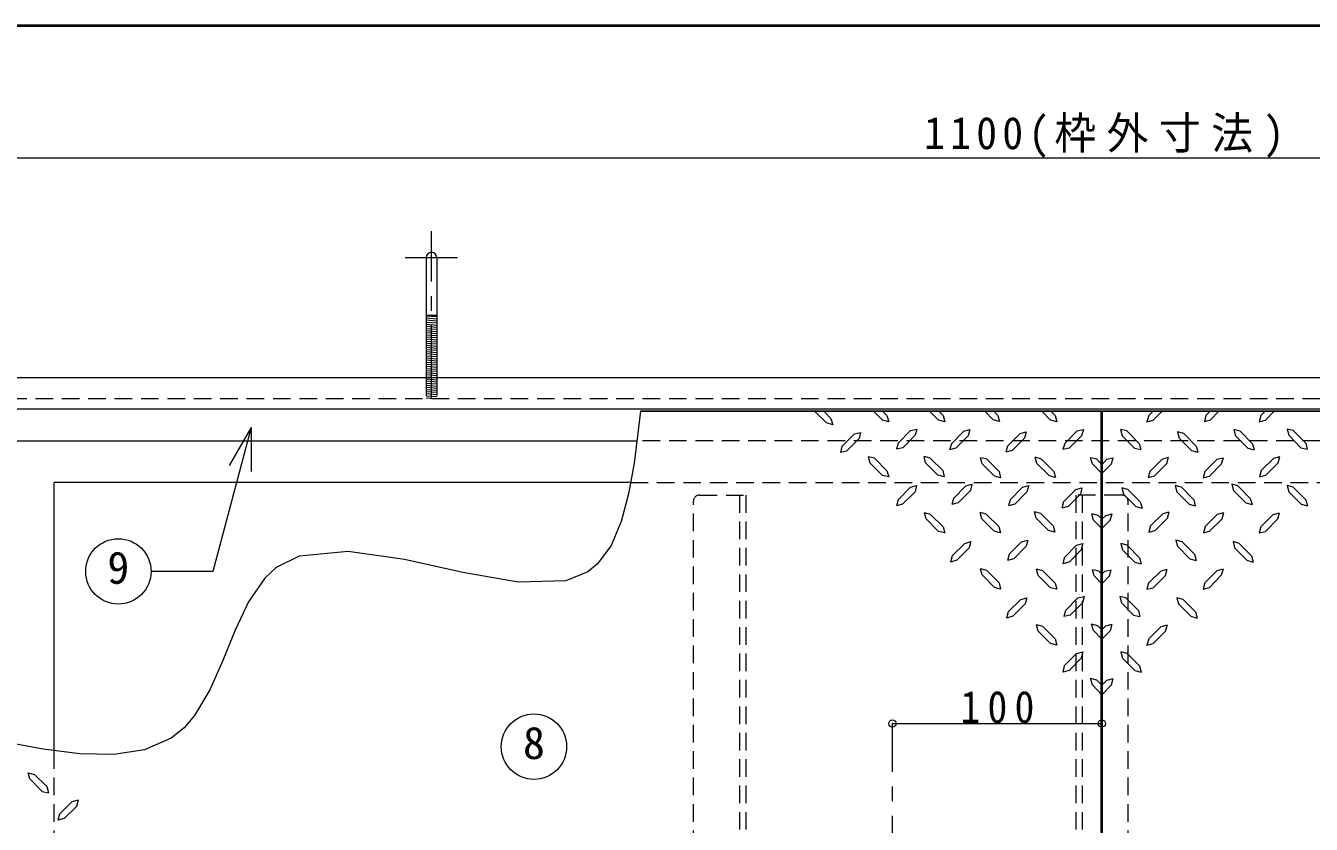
# Model space of a CAD drawing. Units: millimetres at full size, sheet at 1:7; details may follow other scales. Extents: x -1487 to 1348, y -983 to 984.
# Drawn here: x -844 to -230, y 602 to 984 of the extents above; entities that cross this region are included whole.
import ezdxf
from ezdxf.enums import TextEntityAlignment as Align

# ---------------------------------------------------------------- set-up
doc = ezdxf.new("R2010")
doc.units = ezdxf.units.MM
doc.header["$LTSCALE"] = 7
doc.header["$PDMODE"] = 32
doc.header["$PDSIZE"] = 3.5
doc.linetypes.add('CHAIN1', pattern=[8, 5, -1, 1, -1])
doc.linetypes.add('DASHED1', pattern=[1.8, 1.2, -0.6])
doc.layers.add('0-A', color=4, linetype='Continuous', lineweight=9)
doc.styles.add('ＭＳ ゴシック', font='')
doc.styles.get('ＭＳ ゴシック').set_extended_font_data('MS Gothic')

msp = doc.modelspace()

# ---------------------------------------------------------------- linework, layer by layer
at = {"layer": '0-A', "color": 1, "lineweight": 40}
for p, q in [((1347.643, 983.513), (-1487.357, 983.513)), ((-329.857, 515.513), (-329.857, 799.513))]:
    msp.add_line(p, q, dxfattribs=at)
at = {"layer": '0-A'}
for p, q in [((-879.857, 920.513), (220.143, 920.513)), ((-652.357, 845.412), (-647.357, 845.412)), ((-647.357, 844.542), (-652.357, 844.95)), ((-647.357, 843.538), (-652.357, 843.947)), ((-647.357, 842.535), (-652.357, 842.943)), ((-647.357, 841.532), (-652.357, 841.94)), ((-647.357, 840.528), (-652.357, 840.937)), ((-647.357, 839.525), (-652.357, 839.933)), ((-647.357, 838.522), (-652.357, 838.93)), ((-647.357, 837.518), (-652.357, 837.927)), ((-647.357, 836.515), (-652.357, 836.923)), ((-647.357, 835.512), (-652.357, 835.92)), ((-647.357, 834.508), (-652.357, 834.917)), ((-647.357, 833.505), (-652.357, 833.913)), ((-647.357, 832.502), (-652.357, 832.91)), ((-647.357, 831.498), (-652.357, 831.907)), ((-647.357, 830.495), (-652.357, 830.903)), ((-647.357, 829.492), (-652.357, 829.9)), ((-647.357, 828.488), (-652.357, 828.897)), ((-647.357, 827.485), (-652.357, 827.893)), ((-647.357, 826.482), (-652.357, 826.89)), ((-647.357, 825.478), (-652.357, 825.887)), ((-647.357, 824.475), (-652.357, 824.883)), ((-647.357, 823.472), (-652.357, 823.88)), ((-647.357, 822.468), (-652.357, 822.877)), ((-647.357, 821.465), (-652.357, 821.873)), ((-647.357, 820.462), (-652.357, 820.87)), ((-647.357, 819.458), (-652.357, 819.867)), ((-647.357, 818.455), (-652.357, 818.863)), ((-647.357, 817.452), (-652.357, 817.86)), ((-647.357, 816.448), (-652.357, 816.857)), ((-648.19, 815.513), (-652.357, 815.853)), ((-467.008, 799.513), (-461.342, 793.982)), ((-462.561, 799.513), (-459.186, 796.138)), ((-438.842, 799.513), (-434.623, 795.294)), ((-434.529, 799.513), (-432.467, 797.451)), ((-412.123, 799.513), (-407.904, 795.294)), ((-385.714, 799.513), (-381.748, 795.388)), ((-381.467, 799.513), (-379.498, 797.544)), ((-358.592, 799.513), (-354.373, 795.294)), ((-354.279, 799.513), (-352.217, 797.451)), ((-305.436, 799.513), (-307.498, 797.451)), ((-301.123, 799.513), (-305.342, 795.294)), ((-278.248, 799.513), (-280.217, 797.544)), ((-274, 799.513), (-277.967, 795.388)), ((-247.592, 799.513), (-251.811, 795.294)), ((-458.342, 793.138), (-461.342, 793.982)), ((-459.186, 796.138), (-458.342, 793.138)), ((-431.623, 794.544), (-434.623, 795.294)), ((-432.467, 797.451), (-431.623, 794.544)), ((-453.936, 782.732), (-447.936, 788.732)), ((-451.686, 780.576), (-445.779, 786.482)), ((-427.123, 784.326), (-421.217, 790.326)), ((-424.873, 782.169), (-419.061, 788.076)), ((-421.217, 790.326), (-418.217, 791.076)), ((-418.217, 791.076), (-419.061, 788.076)), ((-401.717, 784.044), (-395.811, 790.044)), ((-399.561, 781.888), (-393.654, 787.794)), ((-395.811, 790.044), (-392.904, 790.794)), ((-392.904, 790.794), (-393.654, 787.794)), ((-374.904, 782.919), (-368.904, 788.919)), ((-372.654, 780.763), (-366.748, 786.669)), ((-347.623, 784.138), (-341.717, 790.138)), ((-345.467, 781.982), (-339.561, 787.888)), ((-314.248, 781.982), (-320.154, 787.888)), ((-312.092, 784.138), (-317.998, 790.138)), ((-287.061, 780.763), (-292.967, 786.669)), ((-284.811, 782.919), (-290.811, 788.919)), ((-266.811, 790.794), (-266.061, 787.794)), ((-263.904, 790.044), (-266.811, 790.794)), ((-260.154, 781.888), (-266.061, 787.794)), ((-257.998, 784.044), (-263.904, 790.044)), ((-241.498, 791.076), (-240.654, 788.076)), ((-238.498, 790.326), (-241.498, 791.076)), ((-234.842, 782.169), (-240.654, 788.076)), ((-232.592, 784.326), (-238.498, 790.326)), ((-453.936, 782.732), (-454.686, 779.826)), ((-451.686, 780.576), (-454.686, 779.826)), ((-427.123, 784.326), (-427.873, 781.419)), ((-424.873, 782.169), (-427.873, 781.419)), ((-401.717, 784.044), (-402.561, 781.138)), ((-399.561, 781.888), (-402.561, 781.138)), ((-374.904, 782.919), (-375.654, 780.013)), ((-372.654, 780.763), (-375.654, 780.013)), ((-347.623, 784.138), (-348.467, 781.232)), ((-345.467, 781.982), (-348.467, 781.232)), ((-314.248, 781.982), (-311.248, 781.232)), ((-312.092, 784.138), (-311.248, 781.232)), ((-287.061, 780.763), (-284.061, 780.013)), ((-284.811, 782.919), (-284.061, 780.013)), ((-260.154, 781.888), (-257.154, 781.138)), ((-257.998, 784.044), (-257.154, 781.138)), ((-234.842, 782.169), (-231.842, 781.419)), ((-232.592, 784.326), (-231.842, 781.419)), ((-440.529, 774.857), (-441.279, 777.857)), ((-438.373, 777.107), (-441.279, 777.857)), ((-440.529, 774.857), (-434.623, 768.951)), ((-438.373, 777.107), (-432.467, 771.107)), ((-411.842, 777.107), (-414.748, 777.951)), ((-413.998, 774.951), (-414.748, 777.951)), ((-413.998, 774.951), (-408.092, 769.044)), ((-411.842, 777.107), (-405.842, 771.201)), ((-386.998, 774.388), (-387.842, 777.388)), ((-384.842, 776.638), (-387.842, 777.388)), ((-386.998, 774.388), (-381.186, 768.576)), ((-384.842, 776.638), (-378.936, 770.732)), ((-358.686, 776.732), (-361.686, 777.576)), ((-360.842, 774.576), (-361.686, 777.576)), ((-360.842, 774.576), (-354.936, 768.669)), ((-358.686, 776.732), (-352.779, 770.826)), ((-334.404, 774.388), (-335.248, 777.388)), ((-332.248, 776.638), (-335.248, 777.388)), ((-334.404, 774.388), (-329.857, 769.841)), ((-332.248, 776.638), (-329.857, 773.906)), ((-327.467, 776.638), (-329.857, 773.906)), ((-325.311, 774.388), (-329.857, 769.841)), ((-327.467, 776.638), (-324.467, 777.388)), ((-325.311, 774.388), (-324.467, 777.388)), ((-301.029, 776.732), (-306.936, 770.826)), ((-298.873, 774.576), (-304.779, 768.669)), ((-301.029, 776.732), (-298.029, 777.576)), ((-298.873, 774.576), (-298.029, 777.576)), ((-274.873, 776.638), (-280.779, 770.732)), ((-272.717, 774.388), (-278.529, 768.576)), ((-274.873, 776.638), (-271.873, 777.388)), ((-272.717, 774.388), (-271.873, 777.388)), ((-247.873, 777.107), (-253.873, 771.201)), ((-245.717, 774.951), (-251.623, 769.044)), ((-247.873, 777.107), (-244.967, 777.951)), ((-245.717, 774.951), (-244.967, 777.951)), ((-431.623, 768.201), (-434.623, 768.951)), ((-432.467, 771.107), (-431.623, 768.201)), ((-829.857, 637.61), (-829.857, 765.513)), ((-554.81, 765.513), (-829.857, 765.513)), ((-427.123, 757.326), (-421.217, 763.326)), ((-424.967, 755.169), (-419.061, 761.076)), ((-398.529, 755.826), (-392.623, 761.732)), ((-391.873, 764.732), (-392.623, 761.732)), ((-373.686, 757.326), (-367.779, 763.326)), ((-371.436, 755.169), (-365.623, 761.076)), ((-348.186, 756.294), (-342.279, 762.201)), ((-342.279, 762.201), (-339.373, 763.044)), ((-339.373, 763.044), (-340.123, 760.044)), ((-320.342, 763.044), (-319.592, 760.044)), ((-317.436, 762.201), (-320.342, 763.044)), ((-311.529, 756.294), (-317.436, 762.201)), ((-288.279, 755.169), (-294.092, 761.076)), ((-286.029, 757.326), (-291.936, 763.326)), ((-267.842, 764.732), (-267.092, 761.732)), ((-261.186, 755.826), (-267.092, 761.732)), ((-234.748, 755.169), (-240.654, 761.076)), ((-232.592, 757.326), (-238.498, 763.326)), ((-427.123, 757.326), (-427.967, 754.419)), ((-424.967, 755.169), (-427.967, 754.419)), ((-400.686, 757.982), (-401.529, 754.982)), ((-398.529, 755.826), (-401.529, 754.982)), ((-373.686, 757.326), (-374.436, 754.419)), ((-371.436, 755.169), (-374.436, 754.419)), ((-348.186, 756.294), (-349.029, 753.294)), ((-346.029, 754.138), (-340.123, 760.044)), ((-313.686, 754.138), (-319.592, 760.044)), ((-311.529, 756.294), (-310.686, 753.294)), ((-288.279, 755.169), (-285.279, 754.419)), ((-286.029, 757.326), (-285.279, 754.419)), ((-261.186, 755.826), (-258.186, 754.982)), ((-259.029, 757.982), (-258.186, 754.982)), ((-234.748, 755.169), (-231.748, 754.419)), ((-232.592, 757.326), (-231.748, 754.419)), ((-413.811, 748.138), (-414.561, 751.138)), ((-411.654, 750.294), (-414.561, 751.138)), ((-411.654, 750.294), (-405.654, 744.388)), ((-387.186, 748.232), (-388.029, 751.232)), ((-385.029, 750.388), (-388.029, 751.232)), ((-385.029, 750.388), (-379.123, 744.482)), ((-361.217, 748.607), (-361.967, 751.607)), ((-359.061, 750.763), (-361.967, 751.607)), ((-361.217, 748.607), (-355.311, 742.701)), ((-359.061, 750.763), (-353.061, 744.857)), ((-346.029, 754.138), (-349.029, 753.294)), ((-333.842, 747.576), (-334.686, 750.576)), ((-331.686, 749.826), (-334.686, 750.576)), ((-331.686, 749.826), (-329.857, 747.997)), ((-328.029, 749.826), (-329.857, 747.997)), ((-328.029, 749.826), (-325.029, 750.576)), ((-325.873, 747.576), (-325.029, 750.576)), ((-313.686, 754.138), (-310.686, 753.294)), ((-300.654, 750.763), (-306.654, 744.857)), ((-298.498, 748.607), (-304.404, 742.701)), ((-300.654, 750.763), (-297.748, 751.607)), ((-298.498, 748.607), (-297.748, 751.607)), ((-274.686, 750.388), (-280.592, 744.482)), ((-274.686, 750.388), (-271.686, 751.232)), ((-272.529, 748.232), (-271.686, 751.232)), ((-248.061, 750.294), (-254.061, 744.388)), ((-248.061, 750.294), (-245.154, 751.138)), ((-245.904, 748.138), (-245.154, 751.138)), ((-413.811, 748.138), (-407.904, 742.232)), ((-387.186, 748.232), (-381.279, 742.326)), ((-333.842, 747.576), (-329.857, 743.591)), ((-325.873, 747.576), (-329.857, 743.591)), ((-272.529, 748.232), (-278.436, 742.326)), ((-245.904, 748.138), (-251.811, 742.232)), ((-401.248, 730.607), (-395.342, 736.513)), ((-395.342, 736.513), (-392.436, 737.357)), ((-392.436, 737.357), (-393.186, 734.357)), ((-374.061, 731.357), (-368.154, 737.263)), ((-368.154, 737.263), (-365.154, 738.013)), ((-365.154, 738.013), (-365.998, 735.107)), ((-294.561, 738.013), (-293.717, 735.107)), ((-291.561, 737.263), (-294.561, 738.013)), ((-285.654, 731.357), (-291.561, 737.263)), ((-267.279, 737.357), (-266.529, 734.357)), ((-264.373, 736.513), (-267.279, 737.357)), ((-258.467, 730.607), (-264.373, 736.513)), ((-401.248, 730.607), (-402.092, 727.607)), ((-399.092, 728.451), (-393.186, 734.357)), ((-374.061, 731.357), (-374.904, 728.357)), ((-371.904, 729.201), (-365.998, 735.107)), ((-347.811, 729.669), (-341.904, 735.669)), ((-345.561, 727.513), (-339.748, 733.419)), ((-314.154, 727.513), (-319.967, 733.419)), ((-311.904, 729.669), (-317.811, 735.669)), ((-287.811, 729.201), (-293.717, 735.107)), ((-285.654, 731.357), (-284.811, 728.357)), ((-260.623, 728.451), (-266.529, 734.357)), ((-258.467, 730.607), (-257.623, 727.607)), ((-399.092, 728.451), (-402.092, 727.607)), ((-384.842, 723.576), (-387.842, 724.419)), ((-386.998, 721.419), (-387.842, 724.419)), ((-371.904, 729.201), (-374.904, 728.357)), ((-360.279, 721.232), (-361.029, 724.232)), ((-358.123, 723.482), (-361.029, 724.232)), ((-347.811, 729.669), (-348.561, 726.763)), ((-345.561, 727.513), (-348.561, 726.763)), ((-314.154, 727.513), (-311.154, 726.763)), ((-311.904, 729.669), (-311.154, 726.763)), ((-301.592, 723.482), (-298.686, 724.232)), ((-299.436, 721.232), (-298.686, 724.232)), ((-287.811, 729.201), (-284.811, 728.357)), ((-274.873, 723.576), (-271.873, 724.419)), ((-272.717, 721.419), (-271.873, 724.419)), ((-260.623, 728.451), (-257.623, 727.607)), ((-386.998, 721.419), (-381.186, 715.513)), ((-384.842, 723.576), (-378.936, 717.669)), ((-360.279, 721.232), (-354.373, 715.326)), ((-358.123, 723.482), (-352.123, 717.482)), ((-331.311, 723.201), (-334.311, 723.951)), ((-333.561, 720.951), (-334.311, 723.951)), ((-333.561, 720.951), (-329.857, 717.247)), ((-331.311, 723.201), (-329.857, 721.747)), ((-328.404, 723.201), (-329.857, 721.747)), ((-326.154, 720.951), (-329.857, 717.247)), ((-328.404, 723.201), (-325.404, 723.951)), ((-326.154, 720.951), (-325.404, 723.951)), ((-301.592, 723.482), (-307.592, 717.482)), ((-299.436, 721.232), (-305.342, 715.326)), ((-274.873, 723.576), (-280.779, 717.669)), ((-272.717, 721.419), (-278.529, 715.513)), ((-374.529, 703.888), (-368.623, 709.794)), ((-372.373, 701.732), (-366.467, 707.638)), ((-368.623, 709.794), (-365.623, 710.544)), ((-365.623, 710.544), (-366.467, 707.638)), ((-347.248, 704.451), (-341.342, 710.451)), ((-344.998, 702.294), (-339.186, 708.201)), ((-341.342, 710.451), (-338.342, 711.201)), ((-338.342, 711.201), (-339.186, 708.201)), ((-318.373, 710.451), (-321.373, 711.201)), ((-321.373, 711.201), (-320.529, 708.201)), ((-314.717, 702.294), (-320.529, 708.201)), ((-312.467, 704.451), (-318.373, 710.451)), ((-294.092, 710.544), (-293.248, 707.638)), ((-291.092, 709.794), (-294.092, 710.544)), ((-287.342, 701.732), (-293.248, 707.638)), ((-285.186, 703.888), (-291.092, 709.794)), ((-374.529, 703.888), (-375.373, 700.888)), ((-372.373, 701.732), (-375.373, 700.888)), ((-347.248, 704.451), (-347.998, 701.544)), ((-344.998, 702.294), (-347.998, 701.544)), ((-314.717, 702.294), (-311.717, 701.544)), ((-312.467, 704.451), (-311.717, 701.544)), ((-287.342, 701.732), (-284.342, 700.888)), ((-285.186, 703.888), (-284.342, 700.888)), ((-360.279, 694.607), (-361.123, 697.607)), ((-358.123, 696.857), (-361.123, 697.607)), ((-360.279, 694.607), (-354.373, 688.794)), ((-358.123, 696.857), (-352.217, 690.951)), ((-331.779, 697.232), (-334.779, 697.982)), ((-333.936, 694.982), (-334.779, 697.982)), ((-333.936, 694.982), (-329.857, 690.741)), ((-331.779, 697.232), (-329.857, 695.31)), ((-327.936, 697.232), (-329.857, 695.31)), ((-325.779, 694.982), (-329.857, 690.741)), ((-327.936, 697.232), (-324.936, 697.982)), ((-325.779, 694.982), (-324.936, 697.982)), ((-301.592, 696.857), (-307.498, 690.951)), ((-299.436, 694.607), (-305.342, 688.794)), ((-301.592, 696.857), (-298.592, 697.607)), ((-299.436, 694.607), (-298.592, 697.607)), ((-347.811, 678.013), (-341.904, 683.919)), ((-345.561, 675.857), (-339.748, 681.763)), ((-314.154, 675.857), (-319.967, 681.763)), ((-311.904, 678.013), (-317.811, 683.919)), ((-347.811, 678.013), (-348.561, 675.013)), ((-345.561, 675.857), (-348.561, 675.013)), ((-314.154, 675.857), (-311.154, 675.013)), ((-311.904, 678.013), (-311.154, 675.013)), ((-332.248, 671.263), (-335.248, 672.013)), ((-334.404, 669.013), (-335.248, 672.013)), ((-334.404, 669.013), (-329.857, 664.284)), ((-332.248, 671.263), (-329.857, 668.872)), ((-327.467, 671.263), (-329.857, 668.872)), ((-325.311, 669.013), (-329.857, 664.284)), ((-327.467, 671.263), (-324.467, 672.013)), ((-325.311, 669.013), (-324.467, 672.013)), ((-429.857, 650.513), (-329.857, 650.513)), ((-833.436, 620.419), (-839.342, 626.232)), ((-835.592, 618.169), (-841.498, 624.076)), ((-833.436, 620.419), (-832.592, 617.419)), ((-835.592, 618.169), (-832.592, 617.419)), ((-821.342, 613.294), (-818.342, 614.138)), ((-819.186, 611.138), (-818.342, 614.138)), ((-821.342, 613.294), (-827.248, 607.388)), ((-819.186, 611.138), (-825.092, 605.232)), ((-828.092, 604.482), (-827.248, 607.388)), ((-825.092, 605.232), (-828.092, 604.482))]:
    msp.add_line(p, q, dxfattribs=at)
at = {"layer": '0-A', "linetype": 'CHAIN1'}
for p, q in [((-649.857, 805.513), (-649.857, 885.412)), ((-662.357, 872.912), (-637.357, 872.912)), ((-429.857, 515.513), (-429.857, 650.513))]:
    msp.add_line(p, q, dxfattribs=at)
at = {"layer": '0-A', "color": 7, "lineweight": 18}
for p, q in [((-652.357, 872.912), (-652.357, 815.513)), ((-647.357, 872.912), (-647.357, 815.513)), ((220.143, 815.513), (-879.857, 815.513)), ((205.143, 800.513), (-864.857, 800.513)), ((-735.873, 791.811), (-754.277, 723.125)), ((-735.873, 791.811), (-746.373, 773.624)), ((-735.873, 791.811), (-735.873, 770.811)), ((-754.277, 723.125), (-783.691, 723.125))]:
    msp.add_line(p, q, dxfattribs=at)
at = {"layer": '0-A', "linetype": 'DASHED1'}
for p, q in [((-652.357, 815.513), (-652.357, 805.513)), ((-647.357, 814.442), (-652.357, 814.85)), ((-647.357, 813.438), (-652.357, 813.847)), ((-647.357, 812.435), (-652.357, 812.843)), ((-647.357, 811.432), (-652.357, 811.84)), ((-647.357, 810.428), (-652.357, 810.837)), ((-647.357, 815.445), (-648.19, 815.513)), ((-647.357, 815.513), (-647.357, 805.513)), ((190.143, 805.513), (-849.857, 805.513)), ((-647.357, 809.425), (-652.357, 809.833)), ((-647.357, 808.422), (-652.357, 808.83)), ((-647.357, 807.418), (-652.357, 807.827)), ((-647.357, 806.415), (-652.357, 806.823)), ((-648.598, 805.513), (-652.357, 805.82)), ((190.143, 785.513), (-551.778, 785.513)), ((-554.81, 765.513), (170.143, 765.513)), ((-502.857, 759.513), (-502.857, 515.513)), ((-339.357, 759.513), (-339.357, 515.513)), ((-829.857, 515.513), (-829.857, 637.61))]:
    msp.add_line(p, q, dxfattribs=at)
at = {"layer": '0-A', "color": 5, "lineweight": 25}
msp.add_line((204.143, 799.513), (-550.104, 799.513), dxfattribs=at)
at = {"layer": '0-A', "color": 7, "linetype": 'DASHED1', "lineweight": 18}
for p, q in [((-524.857, 515.513), (-524.857, 756.513)), ((-521.857, 759.513), (-499.857, 759.513)), ((-499.857, 759.513), (-499.857, 515.513)), ((-320.357, 759.513), (-342.357, 759.513)), ((-342.357, 759.513), (-342.357, 515.513)), ((-317.357, 515.513), (-317.357, 756.513))]:
    msp.add_line(p, q, dxfattribs=at)
at = {"layer": '0-A', "color": 7, "lineweight": 18}
msp.add_lwpolyline([(-550.104, 799.513), (-551.151, 790.344), (-553.164, 774.84), (-555.751, 760.185), (-559.276, 746.916), (-564.102, 735.57), (-570.594, 726.683), (-575.265, 722.868), (-585.746, 718.598), (-608.45, 717.966), (-634.937, 722.61), (-662.791, 728.757), (-689.591, 732.635), (-712.921, 730.471), (-723.909, 724.962), (-729.338, 719.902), (-737.121, 708.578), (-743.583, 695.073), (-749.509, 680.68), (-755.687, 666.69), (-762.903, 654.393), (-767.874, 648.546), (-774.125, 643.535), (-786.793, 637.991), (-801.477, 635.746), (-817.736, 636.081), (-835.13, 638.275), (-853.22, 641.607)], dxfattribs=at)
at = {"layer": '0-A'}
for points in [[(-407.717, 799.513), (-405.654, 797.451), (-404.904, 794.451), (-407.904, 795.294)], [(-251.998, 799.513), (-254.061, 797.451), (-254.811, 794.451), (-251.811, 795.294)], [(-379.498, 797.544), (-378.748, 794.638), (-381.748, 795.388)], [(-352.217, 797.451), (-351.373, 794.451), (-354.373, 795.294)], [(-307.498, 797.451), (-308.342, 794.451), (-305.342, 795.294)], [(-280.217, 797.544), (-280.967, 794.638), (-277.967, 795.388)], [(-849.857, 640.987), (-849.857, 785.513), (-551.778, 785.513)], [(-447.936, 788.732), (-445.029, 789.482), (-445.779, 786.482)], [(-368.904, 788.919), (-365.998, 789.669), (-366.748, 786.669)], [(-341.717, 790.138), (-338.717, 790.888), (-339.561, 787.888)], [(-317.998, 790.138), (-320.998, 790.888), (-320.154, 787.888)], [(-290.811, 788.919), (-293.717, 789.669), (-292.967, 786.669)], [(-405.842, 771.201), (-405.092, 768.294), (-408.092, 769.044)], [(-378.936, 770.732), (-378.186, 767.732), (-381.186, 768.576)], [(-352.779, 770.826), (-351.936, 767.919), (-354.936, 768.669)], [(-306.936, 770.826), (-307.779, 767.919), (-304.779, 768.669)], [(-280.779, 770.732), (-281.529, 767.732), (-278.529, 768.576)], [(-253.873, 771.201), (-254.623, 768.294), (-251.623, 769.044)], [(-421.217, 763.326), (-418.311, 764.076), (-419.061, 761.076)], [(-400.686, 757.982), (-394.779, 763.888), (-391.873, 764.732)], [(-367.779, 763.326), (-364.779, 764.076), (-365.623, 761.076)], [(-291.936, 763.326), (-294.936, 764.076), (-294.092, 761.076)], [(-259.029, 757.982), (-264.936, 763.888), (-267.842, 764.732)], [(-238.498, 763.326), (-241.404, 764.076), (-240.654, 761.076)], [(-405.654, 744.388), (-404.904, 741.482), (-407.904, 742.232)], [(-379.123, 744.482), (-378.279, 741.482), (-381.279, 742.326)], [(-353.061, 744.857), (-352.311, 741.857), (-355.311, 742.701)], [(-306.654, 744.857), (-307.404, 741.857), (-304.404, 742.701)], [(-280.592, 744.482), (-281.436, 741.482), (-278.436, 742.326)], [(-254.061, 744.388), (-254.811, 741.482), (-251.811, 742.232)], [(-341.904, 735.669), (-338.904, 736.419), (-339.748, 733.419)], [(-317.811, 735.669), (-320.811, 736.419), (-319.967, 733.419)], [(-378.936, 717.669), (-378.186, 714.669), (-381.186, 715.513)], [(-352.123, 717.482), (-351.373, 714.576), (-354.373, 715.326)], [(-307.592, 717.482), (-308.342, 714.576), (-305.342, 715.326)], [(-280.779, 717.669), (-281.529, 714.669), (-278.529, 715.513)], [(-352.217, 690.951), (-351.373, 687.951), (-354.373, 688.794)], [(-307.498, 690.951), (-308.342, 687.951), (-305.342, 688.794)], [(-341.904, 683.919), (-338.904, 684.763), (-339.748, 681.763)], [(-317.811, 683.919), (-320.811, 684.763), (-319.967, 681.763)], [(-841.498, 624.076), (-842.342, 627.076), (-839.342, 626.232)]]:
    msp.add_lwpolyline(points, dxfattribs=at)
at = {"layer": '0-A', "color": 7, "lineweight": 18}
for centre in [(-799.291, 723.125), (-600.931, 639.499)]:
    msp.add_circle(centre, 15.6, dxfattribs=at)
msp.add_arc((-649.857, 872.912), 2.5, 360, 180, dxfattribs=at)
at = {"layer": '0-A', "color": 7, "linetype": 'DASHED1', "lineweight": 18}
for centre, start, end in [((-521.857, 756.513), 90, 180), ((-320.357, 756.513), 0, 90)]:
    msp.add_arc(centre, 3, start, end, dxfattribs=at)
at = {"layer": '0-A'}
for p in [(-429.857, 650.513), (-329.857, 650.513)]:
    msp.add_point(p, dxfattribs=at)

# ---------------------------------------------------------------- texts
at = {"layer": '0-A', "color": 7, "style": 'ＭＳ ゴシック'}
for s, p in [('9', (-804.541, 712.625)), ('8', (-606.181, 628.999))]:
    msp.add_text(s, height=15.4, dxfattribs=at).set_placement(p, align=Align.BOTTOM_LEFT)
at = {"layer": '0-A', "color": 7, "char_height": 15.4, "attachment_point": 7, "style": 'ＭＳ ゴシック'}
for s, insert in [('\\T1.25;\\W0.95;1100(枠外寸法)', (-414.732, 920.513)), ('\\T1.37;\\W0.9;100', (-397.357, 650.513))]:
    msp.add_mtext(s, dxfattribs=dict(at, insert=insert))

doc.saveas('drawing.dxf')
